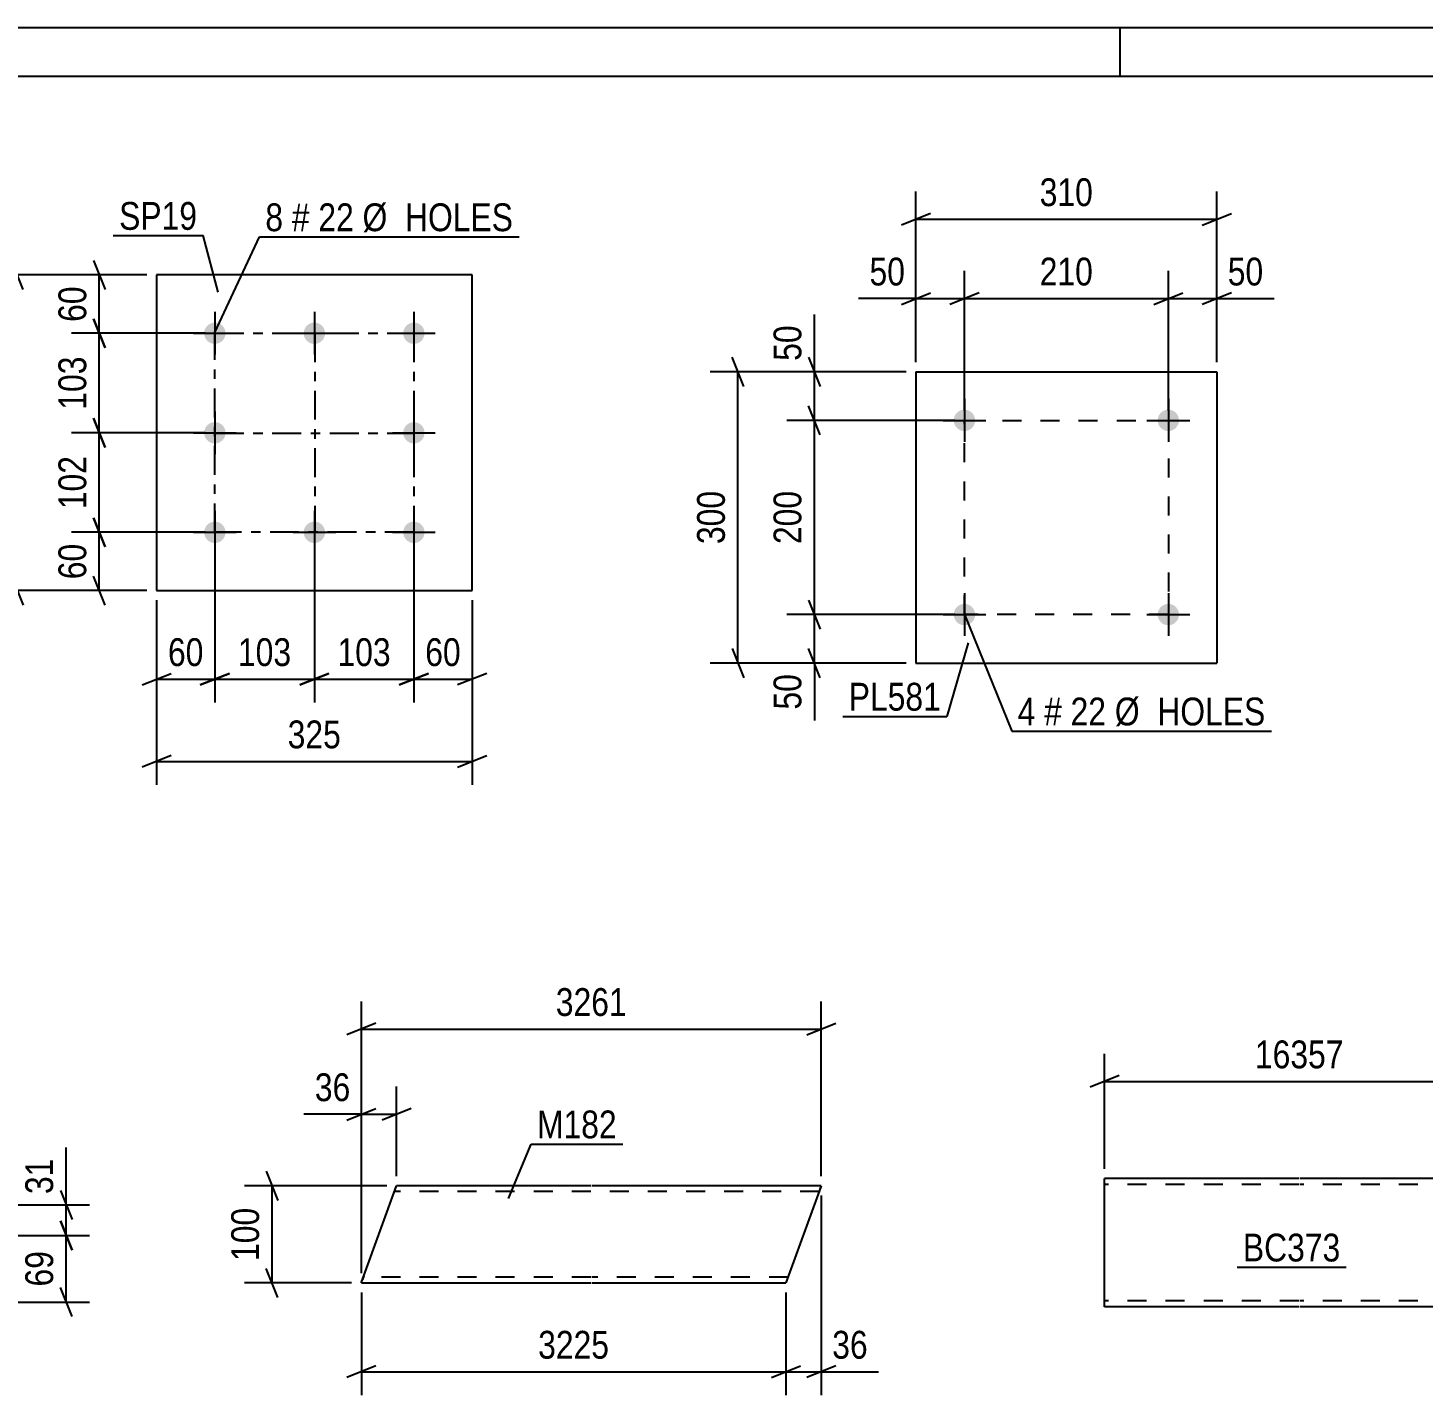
# Model space of a CAD drawing. Header units: millimetres. Extents: x 0 to 1775, y 0 to 560.
# Drawn here: x 97.5 to 241.2, y 156.2 to 297 of the extents above; entities that cross this region are included whole.
import ezdxf

# ---------------------------------------------------------------- set-up
doc = ezdxf.new("R2010")
doc.units = ezdxf.units.MM
doc.linetypes.add('DXK_LINE_DOT2', pattern=[3.9198, 1.9599, -1.9599])
doc.linetypes.add('DXK_LINE_DOT3', pattern=[5.9187, 2.979, -0.9799, 0.9799, -0.9799])
doc.styles.add('Arial Narrow', font='ARIALN.TTF', dxfattribs={"height": 0.2})

# ---------------------------------------------------------------- blocks, each defined once
blk = doc.blocks.new('Unknown-814185252-1135')
at = {"color": 5, "linetype": 'Continuous'}
for p, q in [((420, 297), (0, 297)), ((210, 292), (210, 297)), ((415, 292), (5, 292))]:
    blk.add_line(p, q, dxfattribs=at)
blk = doc.blocks.new('Part-814185252-5861 - 5855')
at = {"color": 2, "linetype": 'Continuous'}
for p, q in [((132.09, 168.51), (135.46, 177.77)), ((155.46, 177.77), (135.46, 177.77)), ((179.2, 177.77), (155.56, 177.77)), ((179.17, 177.68), (175.56, 167.77)), ((179.2, 177.77), (179.17, 177.68)), ((131.86, 167.86), (132.09, 168.51)), ((131.83, 167.77), (131.86, 167.86)), ((131.83, 167.77), (155.46, 167.77)), ((155.56, 167.77), (175.56, 167.77))]:
    blk.add_line(p, q, dxfattribs=at)
at = {"color": 7, "linetype": 'DXK_LINE_DOT2'}
for p, q in [((155.46, 177.17), (135.25, 177.17)), ((178.99, 177.17), (155.56, 177.17)), ((179.08, 177.42), (179.2, 177.77)), ((132.09, 168.51), (131.95, 168.12)), ((155.46, 168.37), (132.04, 168.37)), ((175.78, 168.37), (155.56, 168.37))]:
    blk.add_line(p, q, dxfattribs=at)
blk = doc.blocks.new('Part-814185252-5944 - 5938')
at = {"color": 2, "linetype": 'Continuous'}
for p, q in [((110.74, 271.56), (110.74, 239.06)), ((143.24, 271.56), (110.74, 271.56)), ((143.24, 239.06), (143.24, 271.56)), ((110.74, 239.06), (143.24, 239.06))]:
    blk.add_line(p, q, dxfattribs=at)
blk = doc.blocks.new('Bolt-814185252-5977 - 5938')
at = {"linetype": 'Continuous'}
for points in [[(116.74, 266.66, -1), (116.74, 264.46, -1)], [(126.99, 266.66, -1), (126.99, 264.46, -1)], [(137.24, 266.66, -1), (137.24, 264.46, -1)], [(116.74, 256.41, -1), (116.74, 254.21, -1)], [(137.24, 256.41, -1), (137.24, 254.21, -1)], [(116.74, 246.16, -1), (116.74, 243.96, -1)], [(126.99, 246.16, -1), (126.99, 243.96, -1)], [(137.24, 246.16, -1), (137.24, 243.96, -1)]]:
    blk.add_hatch(color=1, dxfattribs=at).paths.add_polyline_path(points)
at = {"color": 1, "linetype": 'Continuous'}
for p, q in [((116.74, 267.76), (116.74, 263.36)), ((126.99, 267.76), (126.99, 263.36)), ((137.24, 267.76), (137.24, 263.36)), ((114.54, 265.56), (118.94, 265.56)), ((124.79, 265.56), (129.19, 265.56)), ((135.04, 265.56), (139.44, 265.56)), ((116.74, 257.51), (116.74, 253.11)), ((137.24, 257.51), (137.24, 253.11)), ((114.54, 255.31), (118.94, 255.31)), ((135.04, 255.31), (139.44, 255.31)), ((116.74, 247.26), (116.74, 242.86)), ((126.99, 247.26), (126.99, 242.86)), ((137.24, 247.26), (137.24, 242.86)), ((114.54, 245.06), (118.94, 245.06)), ((124.79, 245.06), (129.19, 245.06)), ((135.04, 245.06), (139.44, 245.06))]:
    blk.add_line(p, q, dxfattribs=at)
blk = doc.blocks.new('Part-814185252-6349 - 6343')
at = {"color": 2, "linetype": 'Continuous'}
for p, q in [((228.39, 178.52), (208.39, 178.52)), ((208.39, 165.41), (208.39, 178.52)), ((248.49, 178.52), (228.49, 178.52)), ((248.49, 178.52), (248.49, 166.52)), ((208.39, 165.32), (208.39, 165.41)), ((228.39, 165.32), (208.39, 165.32)), ((248.49, 165.32), (228.49, 165.32)), ((248.49, 165.32), (248.49, 166.52))]:
    blk.add_line(p, q, dxfattribs=at)
at = {"color": 7, "linetype": 'DXK_LINE_DOT2'}
for p, q in [((228.39, 177.92), (208.39, 177.92)), ((248.49, 177.92), (228.49, 177.92)), ((208.39, 165.92), (208.39, 165.96)), ((228.39, 165.92), (208.39, 165.92)), ((248.49, 165.92), (228.49, 165.92)), ((248.49, 165.96), (248.49, 166.29)), ((248.49, 165.92), (248.49, 165.96))]:
    blk.add_line(p, q, dxfattribs=at)
blk = doc.blocks.new('Bolt-814185252-6907 - 6873')
at = {"linetype": 'Continuous'}
for points in [[(195.05, 256.59, -1), (192.85, 256.59, -1)], [(216.05, 256.59, -1), (213.85, 256.59, -1)]]:
    blk.add_hatch(color=1, dxfattribs=at).paths.add_polyline_path(points)
at = {"color": 1, "linetype": 'Continuous'}
for p, q in [((193.95, 258.79), (193.95, 254.39)), ((214.95, 258.79), (214.95, 254.39)), ((191.75, 256.59), (196.15, 256.59)), ((212.75, 256.59), (217.15, 256.59))]:
    blk.add_line(p, q, dxfattribs=at)
blk = doc.blocks.new('Bolt-814185252-6912 - 6873')
at = {"linetype": 'Continuous'}
for points in [[(195.05, 236.59, -1), (192.85, 236.59, -1)], [(216.05, 236.59, -1), (213.85, 236.59, -1)]]:
    blk.add_hatch(color=1, dxfattribs=at).paths.add_polyline_path(points)
at = {"color": 1, "linetype": 'Continuous'}
for p, q in [((193.95, 238.79), (193.95, 234.39)), ((214.95, 238.79), (214.95, 234.39)), ((191.75, 236.59), (196.15, 236.59)), ((212.75, 236.59), (217.15, 236.59))]:
    blk.add_line(p, q, dxfattribs=at)
blk = doc.blocks.new('Part-814185252-6917 - 6873')
at = {"color": 2, "linetype": 'Continuous'}
for p, q in [((188.95, 261.59), (188.95, 231.59)), ((188.95, 261.59), (219.95, 261.59)), ((219.95, 261.59), (219.95, 231.59)), ((188.95, 231.59), (219.95, 231.59))]:
    blk.add_line(p, q, dxfattribs=at)
blk = doc.blocks.new('Rectangle-814185252-6065 - 5938')
at = {"color": 1, "linetype": 'DXK_LINE_DOT3'}
blk.add_lwpolyline([(116.74, 265.56), (137.24, 265.56), (137.24, 245.06), (116.74, 245.06), (116.74, 265.56)], close=True, dxfattribs=at)
blk = doc.blocks.new('Rectangle-814185252-7026 - 6873')
at = {"color": 1, "linetype": 'DXK_LINE_DOT2'}
blk.add_lwpolyline([(193.95, 256.59), (214.95, 256.59), (214.95, 236.59), (193.95, 236.59), (193.95, 256.59)], close=True, dxfattribs=at)
blk = doc.blocks.new('Line-814185252-6058 - 5938')
at = {"color": 1, "linetype": 'DXK_LINE_DOT3'}
blk.add_line((127.04, 265.56), (127.04, 245.06), dxfattribs=at)
blk = doc.blocks.new('Line-814185252-6050 - 5938')
at = {"color": 1, "linetype": 'DXK_LINE_DOT3'}
blk.add_line((116.74, 255.26), (137.24, 255.26), dxfattribs=at)
blk = doc.blocks.new('StraightDimension-814185252-5911 - 5855')
at = {"color": 7, "linetype": 'Continuous'}
for p, q in [((179.2, 176.77), (179.2, 156.22)), ((175.56, 166.77), (175.56, 156.22)), ((174.06, 158.02), (177.06, 159.22)), ((175.56, 158.62), (179.2, 158.62)), ((180.7, 159.22), (177.7, 158.02)), ((179.2, 158.62), (185.11, 158.62)), ((179.2, 158.62), (185.11, 158.62))]:
    blk.add_line(p, q, dxfattribs=at)
at = {"color": 0}
blk.add_wipeout([(184.59, 159.37), (184.59, 163.57), (179.73, 163.57), (179.73, 159.37)], dxfattribs=at)
at = {"color": 3, "style": 'Arial Narrow'}
blk.add_text('36', height=2.863, dxfattribs=at).set_placement((180.33, 159.97))
blk = doc.blocks.new('StraightDimension-814185252-5864 - 5855')
at = {"color": 7, "linetype": 'Continuous'}
for p, q in [((122.04, 179.27), (123.24, 176.27)), ((134.46, 177.77), (119.79, 177.77)), ((122.64, 167.77), (122.64, 177.77)), ((123.24, 166.27), (122.04, 169.27)), ((130.83, 167.77), (119.79, 167.77))]:
    blk.add_line(p, q, dxfattribs=at)
at = {"color": 0}
blk.add_wipeout([(121.89, 176.11), (117.69, 176.11), (117.69, 169.43), (121.89, 169.43)], dxfattribs=at)
at = {"color": 3, "style": 'Arial Narrow'}
blk.add_text('100', height=2.863, rotation=90.0002, dxfattribs=at).set_placement((121.29, 170.03))
blk = doc.blocks.new('StraightDimension-814185252-5882 - 5855')
at = {"color": 7, "linetype": 'Continuous'}
for p, q in [((131.83, 168.77), (131.83, 196.76)), ((179.2, 178.77), (179.2, 196.76)), ((133.33, 194.51), (130.33, 193.31)), ((177.7, 193.31), (180.7, 194.51)), ((131.83, 193.91), (179.2, 193.91))]:
    blk.add_line(p, q, dxfattribs=at)
at = {"color": 0}
blk.add_wipeout([(159.77, 194.66), (159.77, 198.86), (151.26, 198.86), (151.26, 194.66)], dxfattribs=at)
at = {"color": 3, "style": 'Arial Narrow'}
blk.add_text('3261', height=2.863, dxfattribs=at).set_placement((151.86, 195.26))
blk = doc.blocks.new('StraightDimension-814185252-5893 - 5855')
at = {"color": 7, "linetype": 'Continuous'}
for p, q in [((131.83, 168.77), (131.83, 187.99)), ((135.46, 178.77), (135.46, 187.99)), ((130.33, 184.54), (133.33, 185.74)), ((136.96, 185.74), (133.96, 184.54)), ((131.83, 185.14), (125.92, 185.14)), ((131.83, 185.14), (125.92, 185.14)), ((131.83, 185.14), (135.46, 185.14))]:
    blk.add_line(p, q, dxfattribs=at)
at = {"color": 0}
blk.add_wipeout([(131.3, 185.89), (131.3, 190.09), (126.44, 190.09), (126.44, 185.89)], dxfattribs=at)
at = {"color": 3, "style": 'Arial Narrow'}
blk.add_text('36', height=2.863, dxfattribs=at).set_placement((127.04, 186.49))
blk = doc.blocks.new('StraightDimension-814185252-5923 - 5855')
at = {"color": 7, "linetype": 'Continuous'}
for p, q in [((131.83, 166.77), (131.83, 156.22)), ((175.56, 166.77), (175.56, 156.22)), ((133.33, 159.22), (130.33, 158.02)), ((131.83, 158.62), (175.56, 158.62)), ((174.06, 158.02), (177.06, 159.22))]:
    blk.add_line(p, q, dxfattribs=at)
at = {"color": 0}
blk.add_wipeout([(157.95, 159.37), (157.95, 163.57), (149.44, 163.57), (149.44, 159.37)], dxfattribs=at)
at = {"color": 3, "style": 'Arial Narrow'}
blk.add_text('3225', height=2.863, dxfattribs=at).set_placement((150.04, 159.97))
blk = doc.blocks.new('StraightDimension-814185252-6732 - 6582')
at = {"color": 7, "linetype": 'Continuous'}
for p, q in [((100.83, 174.15), (102.03, 171.15)), ((90.16, 172.65), (103.83, 172.65)), ((101.43, 165.8), (101.43, 172.65)), ((102.03, 164.3), (100.83, 167.3)), ((81.17, 165.8), (103.83, 165.8))]:
    blk.add_line(p, q, dxfattribs=at)
at = {"color": 0}
blk.add_wipeout([(100.68, 171.65), (96.48, 171.65), (96.48, 166.8), (100.68, 166.8)], dxfattribs=at)
at = {"color": 3, "style": 'Arial Narrow'}
blk.add_text('69', height=2.863, rotation=90.0002, dxfattribs=at).set_placement((100.08, 167.4))
blk = doc.blocks.new('StraightDimension-814185252-6756 - 6582')
at = {"color": 7, "linetype": 'Continuous'}
for p, q in [((101.43, 175.8), (101.43, 181.71)), ((101.43, 175.8), (101.43, 181.71)), ((100.83, 177.3), (102.03, 174.3)), ((89.18, 175.8), (103.83, 175.8)), ((101.43, 172.65), (101.43, 175.8)), ((102.03, 171.15), (100.83, 174.15)), ((90.16, 172.65), (103.83, 172.65))]:
    blk.add_line(p, q, dxfattribs=at)
at = {"color": 0}
blk.add_wipeout([(100.68, 181.18), (96.48, 181.18), (96.48, 176.32), (100.68, 176.32)], dxfattribs=at)
at = {"color": 3, "style": 'Arial Narrow'}
blk.add_text('31', height=2.863, rotation=90.0002, dxfattribs=at).set_placement((100.08, 176.92))
blk = doc.blocks.new('StraightDimension-814185252-6004 - 5938')
at = {"color": 7, "linetype": 'Continuous'}
for p, q in [((110.74, 238.06), (110.74, 219.07)), ((143.24, 238.06), (143.24, 219.07)), ((112.24, 222.07), (109.24, 220.87)), ((110.74, 221.47), (143.24, 221.47)), ((141.74, 220.87), (144.74, 222.07))]:
    blk.add_line(p, q, dxfattribs=at)
at = {"color": 0}
blk.add_wipeout([(130.33, 222.22), (130.33, 226.42), (123.64, 226.42), (123.64, 222.22)], dxfattribs=at)
at = {"color": 3, "style": 'Arial Narrow'}
blk.add_text('325', height=2.863, dxfattribs=at).set_placement((124.24, 222.82))
blk = doc.blocks.new('StraightDimension-814185252-5983 - 5938')
at = {"color": 7, "linetype": 'Continuous'}
for p, q in [((104.24, 273.06), (105.44, 270.06)), ((109.74, 271.56), (101.99, 271.56)), ((104.84, 265.56), (104.84, 271.56)), ((105.44, 264.06), (104.24, 267.06)), ((115.74, 265.56), (101.99, 265.56))]:
    blk.add_line(p, q, dxfattribs=at)
at = {"color": 0}
blk.add_wipeout([(104.09, 270.98), (99.89, 270.98), (99.89, 266.13), (104.09, 266.13)], dxfattribs=at)
at = {"color": 3, "style": 'Arial Narrow'}
blk.add_text('60', height=2.863, rotation=90.0002, dxfattribs=at).set_placement((103.49, 266.73))
blk = doc.blocks.new('StraightDimension-814185252-5993 - 5938')
at = {"color": 7, "linetype": 'Continuous'}
for p, q in [((104.24, 246.56), (105.44, 243.56)), ((115.74, 245.06), (101.99, 245.06)), ((104.84, 239.06), (104.84, 245.06)), ((105.44, 237.56), (104.24, 240.56)), ((109.74, 239.06), (101.99, 239.06))]:
    blk.add_line(p, q, dxfattribs=at)
at = {"color": 0}
blk.add_wipeout([(104.09, 244.48), (99.89, 244.48), (99.89, 239.63), (104.09, 239.63)], dxfattribs=at)
at = {"color": 3, "style": 'Arial Narrow'}
blk.add_text('60', height=2.863, rotation=90.0002, dxfattribs=at).set_placement((103.49, 240.23))
blk = doc.blocks.new('StraightDimension-814185252-6019 - 5938')
at = {"color": 7, "linetype": 'Continuous'}
for p, q in [((137.24, 244.06), (137.24, 227.54)), ((143.24, 238.06), (143.24, 227.54)), ((135.74, 229.34), (138.74, 230.54)), ((137.24, 229.94), (143.24, 229.94)), ((144.74, 230.54), (141.74, 229.34))]:
    blk.add_line(p, q, dxfattribs=at)
at = {"color": 0}
blk.add_wipeout([(142.66, 230.69), (142.66, 234.89), (137.81, 234.89), (137.81, 230.69)], dxfattribs=at)
at = {"color": 3, "style": 'Arial Narrow'}
blk.add_text('60', height=2.863, dxfattribs=at).set_placement((138.41, 231.29))
blk = doc.blocks.new('StraightDimension-814185252-11017 - 5938')
at = {"color": 7, "linetype": 'Continuous'}
for p, q in [((116.74, 244.06), (116.74, 227.54)), ((126.99, 244.06), (126.99, 227.54)), ((115.24, 229.34), (118.24, 230.54)), ((116.74, 229.94), (126.99, 229.94)), ((128.49, 230.54), (125.49, 229.34))]:
    blk.add_line(p, q, dxfattribs=at)
at = {"color": 0}
blk.add_wipeout([(125.2, 230.69), (125.2, 234.89), (118.52, 234.89), (118.52, 230.69)], dxfattribs=at)
at = {"color": 3, "style": 'Arial Narrow'}
blk.add_text('103', height=2.863, dxfattribs=at).set_placement((119.12, 231.29))
blk = doc.blocks.new('StraightDimension-814185252-6029 - 5938')
at = {"color": 7, "linetype": 'Continuous'}
for p, q in [((116.74, 244.06), (116.74, 227.54)), ((110.74, 238.06), (110.74, 227.54)), ((109.24, 229.34), (112.24, 230.54)), ((110.74, 229.94), (116.74, 229.94)), ((118.24, 230.54), (115.24, 229.34))]:
    blk.add_line(p, q, dxfattribs=at)
at = {"color": 0}
blk.add_wipeout([(116.16, 230.69), (116.16, 234.89), (111.31, 234.89), (111.31, 230.69)], dxfattribs=at)
at = {"color": 3, "style": 'Arial Narrow'}
blk.add_text('60', height=2.863, dxfattribs=at).set_placement((111.91, 231.29))
blk = doc.blocks.new('StraightDimension-814185252-6040 - 5938')
at = {"color": 7, "linetype": 'Continuous'}
for p, q in [((96.98, 270.06), (95.78, 273.06)), ((109.74, 271.56), (93.53, 271.56)), ((96.38, 239.06), (96.38, 271.56)), ((95.78, 240.56), (96.98, 237.56)), ((109.74, 239.06), (93.53, 239.06))]:
    blk.add_line(p, q, dxfattribs=at)
at = {"color": 0}
blk.add_wipeout([(95.63, 258.65), (91.43, 258.65), (91.43, 251.96), (95.63, 251.96)], dxfattribs=at)
at = {"color": 3, "style": 'Arial Narrow'}
blk.add_text('325', height=2.863, rotation=90.0002, dxfattribs=at).set_placement((95.03, 252.56))
blk = doc.blocks.new('StraightDimension-814185252-10995 - 5938')
at = {"color": 7, "linetype": 'Continuous'}
for p, q in [((104.24, 256.81), (105.44, 253.81)), ((115.74, 255.31), (101.99, 255.31)), ((104.84, 245.06), (104.84, 255.31)), ((105.44, 243.56), (104.24, 246.56)), ((115.74, 245.06), (101.99, 245.06))]:
    blk.add_line(p, q, dxfattribs=at)
at = {"color": 0}
blk.add_wipeout([(104.09, 253.52), (99.89, 253.52), (99.89, 246.84), (104.09, 246.84)], dxfattribs=at)
at = {"color": 3, "style": 'Arial Narrow'}
blk.add_text('102', height=2.863, rotation=90.0002, dxfattribs=at).set_placement((103.49, 247.44))
blk = doc.blocks.new('StraightDimension-814185252-10997 - 5938')
at = {"color": 7, "linetype": 'Continuous'}
for p, q in [((104.24, 267.06), (105.44, 264.06)), ((115.74, 265.56), (101.99, 265.56)), ((104.84, 255.31), (104.84, 265.56)), ((105.44, 253.81), (104.24, 256.81)), ((115.74, 255.31), (101.99, 255.31))]:
    blk.add_line(p, q, dxfattribs=at)
at = {"color": 0}
blk.add_wipeout([(104.09, 263.77), (99.89, 263.77), (99.89, 257.09), (104.09, 257.09)], dxfattribs=at)
at = {"color": 3, "style": 'Arial Narrow'}
blk.add_text('103', height=2.863, rotation=90.0002, dxfattribs=at).set_placement((103.49, 257.69))
blk = doc.blocks.new('StraightDimension-814185252-11019 - 5938')
at = {"color": 7, "linetype": 'Continuous'}
for p, q in [((126.99, 244.06), (126.99, 227.54)), ((137.24, 244.06), (137.24, 227.54)), ((125.49, 229.34), (128.49, 230.54)), ((126.99, 229.94), (137.24, 229.94)), ((138.74, 230.54), (135.74, 229.34))]:
    blk.add_line(p, q, dxfattribs=at)
at = {"color": 0}
blk.add_wipeout([(135.45, 230.69), (135.45, 234.89), (128.77, 234.89), (128.77, 230.69)], dxfattribs=at)
at = {"color": 3, "style": 'Arial Narrow'}
blk.add_text('103', height=2.863, dxfattribs=at).set_placement((129.37, 231.29))
blk = doc.blocks.new('StraightDimension-814185252-6352 - 6343')
at = {"color": 7, "linetype": 'Continuous'}
for p, q in [((208.39, 179.52), (208.39, 191.37)), ((248.49, 179.52), (248.49, 191.37)), ((209.89, 189.12), (206.89, 187.92)), ((208.39, 188.52), (248.49, 188.52)), ((246.99, 187.92), (249.99, 189.12))]:
    blk.add_line(p, q, dxfattribs=at)
at = {"color": 0}
blk.add_wipeout([(233.61, 189.27), (233.61, 193.47), (223.27, 193.47), (223.27, 189.27)], dxfattribs=at)
at = {"color": 3, "style": 'Arial Narrow'}
blk.add_text('16357', height=2.863, dxfattribs=at).set_placement((223.87, 189.87))
blk = doc.blocks.new('StraightDimension-814185252-6919 - 6873')
at = {"color": 7, "linetype": 'Continuous'}
for p, q in [((188.95, 262.59), (188.95, 280.15)), ((219.95, 262.59), (219.95, 280.15)), ((190.45, 277.9), (187.45, 276.7)), ((218.45, 276.7), (221.45, 277.9)), ((188.95, 277.3), (219.95, 277.3))]:
    blk.add_line(p, q, dxfattribs=at)
at = {"color": 0}
blk.add_wipeout([(207.79, 278.05), (207.79, 282.25), (201.1, 282.25), (201.1, 278.05)], dxfattribs=at)
at = {"color": 3, "style": 'Arial Narrow'}
blk.add_text('310', height=2.863, dxfattribs=at).set_placement((201.7, 278.65))
blk = doc.blocks.new('StraightDimension-814185252-6930 - 6873')
at = {"color": 7, "linetype": 'Continuous'}
for p, q in [((214.95, 257.59), (214.95, 271.98)), ((219.95, 262.59), (219.95, 271.98)), ((213.45, 268.53), (216.45, 269.73)), ((214.95, 269.13), (219.95, 269.13)), ((221.45, 269.73), (218.45, 268.53)), ((219.95, 269.13), (225.85, 269.13)), ((219.95, 269.13), (225.85, 269.13))]:
    blk.add_line(p, q, dxfattribs=at)
at = {"color": 0}
blk.add_wipeout([(225.33, 269.88), (225.33, 274.08), (220.47, 274.08), (220.47, 269.88)], dxfattribs=at)
at = {"color": 3, "style": 'Arial Narrow'}
blk.add_text('50', height=2.863, dxfattribs=at).set_placement((221.07, 270.48))
blk = doc.blocks.new('StraightDimension-814185252-6943 - 6873')
at = {"color": 7, "linetype": 'Continuous'}
for p, q in [((193.95, 257.59), (193.95, 271.98)), ((214.95, 257.59), (214.95, 271.98)), ((195.45, 269.73), (192.45, 268.53)), ((193.95, 269.13), (214.95, 269.13)), ((213.45, 268.53), (216.45, 269.73))]:
    blk.add_line(p, q, dxfattribs=at)
at = {"color": 0}
blk.add_wipeout([(207.79, 269.88), (207.79, 274.08), (201.1, 274.08), (201.1, 269.88)], dxfattribs=at)
at = {"color": 3, "style": 'Arial Narrow'}
blk.add_text('210', height=2.863, dxfattribs=at).set_placement((201.7, 270.48))
blk = doc.blocks.new('StraightDimension-814185252-6959 - 6873')
at = {"color": 7, "linetype": 'Continuous'}
for p, q in [((188.95, 262.59), (188.95, 271.98)), ((193.95, 257.59), (193.95, 271.98)), ((188.95, 269.13), (183.04, 269.13)), ((188.95, 269.13), (183.04, 269.13)), ((187.45, 268.53), (190.45, 269.73)), ((188.95, 269.13), (193.95, 269.13)), ((195.45, 269.73), (192.45, 268.53))]:
    blk.add_line(p, q, dxfattribs=at)
at = {"color": 0}
blk.add_wipeout([(188.42, 269.88), (188.42, 274.08), (183.57, 274.08), (183.57, 269.88)], dxfattribs=at)
at = {"color": 3, "style": 'Arial Narrow'}
blk.add_text('50', height=2.863, dxfattribs=at).set_placement((184.17, 270.48))
blk = doc.blocks.new('StraightDimension-814185252-6973 - 6873')
at = {"color": 7, "linetype": 'Continuous'}
for p, q in [((171.22, 260.09), (170.02, 263.09)), ((187.95, 261.59), (167.77, 261.59)), ((170.62, 231.59), (170.62, 261.59)), ((170.02, 233.09), (171.22, 230.09)), ((187.95, 231.59), (167.77, 231.59))]:
    blk.add_line(p, q, dxfattribs=at)
at = {"color": 0}
blk.add_wipeout([(169.87, 249.93), (165.67, 249.93), (165.67, 243.25), (169.87, 243.25)], dxfattribs=at)
at = {"color": 3, "style": 'Arial Narrow'}
blk.add_text('300', height=2.863, rotation=90.0002, dxfattribs=at).set_placement((169.27, 243.85))
blk = doc.blocks.new('StraightDimension-814185252-6984 - 6873')
at = {"color": 7, "linetype": 'Continuous'}
for p, q in [((178.5, 261.59), (178.5, 267.5)), ((178.5, 261.59), (178.5, 267.5)), ((177.9, 263.09), (179.1, 260.09)), ((187.95, 261.59), (175.65, 261.59)), ((178.5, 256.59), (178.5, 261.59)), ((179.1, 255.09), (177.9, 258.09)), ((192.95, 256.59), (175.65, 256.59))]:
    blk.add_line(p, q, dxfattribs=at)
at = {"color": 0}
blk.add_wipeout([(177.75, 266.97), (173.55, 266.97), (173.55, 262.12), (177.75, 262.12)], dxfattribs=at)
at = {"color": 3, "style": 'Arial Narrow'}
blk.add_text('50', height=2.863, rotation=90.0002, dxfattribs=at).set_placement((177.15, 262.72))
blk = doc.blocks.new('StraightDimension-814185252-6997 - 6873')
at = {"color": 7, "linetype": 'Continuous'}
for p, q in [((179.1, 255.09), (177.9, 258.09)), ((192.95, 256.59), (175.65, 256.59)), ((178.5, 236.59), (178.5, 256.59)), ((177.9, 238.09), (179.1, 235.09)), ((192.95, 236.59), (175.65, 236.59))]:
    blk.add_line(p, q, dxfattribs=at)
at = {"color": 0}
blk.add_wipeout([(177.75, 249.94), (173.55, 249.94), (173.55, 243.25), (177.75, 243.25)], dxfattribs=at)
at = {"color": 3, "style": 'Arial Narrow'}
blk.add_text('200', height=2.863, rotation=90.0002, dxfattribs=at).set_placement((177.15, 243.85))
blk = doc.blocks.new('StraightDimension-814185252-7013 - 6873')
at = {"color": 7, "linetype": 'Continuous'}
for p, q in [((177.9, 238.09), (179.1, 235.09)), ((192.95, 236.59), (175.65, 236.59)), ((178.5, 231.59), (178.5, 236.59)), ((179.1, 230.09), (177.9, 233.09)), ((187.95, 231.59), (175.65, 231.59)), ((178.5, 231.59), (178.5, 225.69)), ((178.5, 231.59), (178.5, 225.69))]:
    blk.add_line(p, q, dxfattribs=at)
at = {"color": 0}
blk.add_wipeout([(177.75, 231.07), (173.55, 231.07), (173.55, 226.21), (177.75, 226.21)], dxfattribs=at)
at = {"color": 3, "style": 'Arial Narrow'}
blk.add_text('50', height=2.863, rotation=90.0002, dxfattribs=at).set_placement((177.15, 226.81))
blk = doc.blocks.new('Mark-814185252-5857 - 5855')
at = {"color": 0}
blk.add_wipeout([(158.15, 182.66), (158.15, 185.66), (149.92, 185.66), (149.92, 182.66)], dxfattribs=at)
blk.add_wipeout([(158.15, 182.66), (158.15, 185.66), (149.92, 185.66), (149.92, 182.66)], dxfattribs=at)
at = {"color": 30, "linetype": 'Continuous'}
for p, q in [((146.99, 176.48), (149.32, 182.06)), ((149.32, 182.06), (158.75, 182.06))]:
    blk.add_line(p, q, dxfattribs=at)
at = {"color": 3, "style": 'Arial Narrow'}
blk.add_text('M182', height=2.863, dxfattribs=at).set_placement((149.92, 182.66))
blk = doc.blocks.new('Mark-814185252-5973 - 5938')
at = {"color": 0}
for points in [[(123.77, 276.07), (123.77, 279.07), (121.94, 279.07), (121.94, 276.07)], [(126.5, 276.07), (126.5, 279.07), (124.67, 279.07), (124.67, 276.07)], [(131.05, 276.07), (131.05, 279.07), (127.4, 279.07), (127.4, 276.07)], [(147.48, 276.07), (147.48, 279.07), (131.95, 279.07), (131.95, 276.07)]]:
    blk.add_wipeout(points, dxfattribs=at)
for points in [[(123.77, 276.07), (123.77, 279.07), (121.94, 279.07), (121.94, 276.07)], [(126.5, 276.07), (126.5, 279.07), (124.67, 279.07), (124.67, 276.07)], [(131.05, 276.07), (131.05, 279.07), (127.4, 279.07), (127.4, 276.07)], [(147.48, 276.07), (147.48, 279.07), (131.95, 279.07), (131.95, 276.07)]]:
    blk.add_wipeout(points, dxfattribs=at)
at = {"color": 7, "linetype": 'Continuous'}
for p, q in [((116.72, 265.62), (121.34, 275.47)), ((121.34, 275.47), (148.08, 275.47))]:
    blk.add_line(p, q, dxfattribs=at)
at = {"color": 3, "style": 'Arial Narrow'}
for s, height, p in [('8', 2.86, (121.94, 276.07)), ('#', 2.86, (124.67, 276.07)), ('22', 2.863, (127.4, 276.07)), ('Ø  HOLES', 2.863, (131.95, 276.07))]:
    blk.add_text(s, height=height, dxfattribs=at).set_placement(p)
blk = doc.blocks.new('Mark-814185252-5940 - 5938')
at = {"color": 0}
blk.add_wipeout([(114.92, 276.21), (114.92, 279.21), (106.88, 279.21), (106.88, 276.21)], dxfattribs=at)
blk.add_wipeout([(114.92, 276.21), (114.92, 279.21), (106.88, 279.21), (106.88, 276.21)], dxfattribs=at)
at = {"color": 30, "linetype": 'Continuous'}
for p in [(106.28, 275.61), (117.09, 269.79)]:
    blk.add_line(p, (115.52, 275.61), dxfattribs=at)
at = {"color": 3, "style": 'Arial Narrow'}
blk.add_text('SP19', height=2.863, dxfattribs=at).set_placement((106.88, 276.21))
blk = doc.blocks.new('Mark-814185252-6347 - 6343')
at = {"color": 0}
blk.add_wipeout([(232.68, 169.98), (232.68, 172.98), (222.63, 172.98), (222.63, 169.98)], dxfattribs=at)
blk.add_wipeout([(232.68, 169.98), (232.68, 172.98), (222.63, 172.98), (222.63, 169.98)], dxfattribs=at)
at = {"color": 30, "linetype": 'Continuous'}
blk.add_line((222.03, 169.38), (233.28, 169.38), dxfattribs=at)
at = {"color": 3, "style": 'Arial Narrow'}
blk.add_text('BC373', height=2.863, dxfattribs=at).set_placement((222.63, 169.98))
blk = doc.blocks.new('MarkSet-814185252-7073 - 6873')
at = {"color": 0}
for points in [[(201.26, 225.18), (201.26, 228.18), (199.43, 228.18), (199.43, 225.18)], [(203.98, 225.18), (203.98, 228.18), (202.16, 228.18), (202.16, 225.18)], [(208.54, 225.18), (208.54, 228.18), (204.88, 228.18), (204.88, 225.18)], [(224.97, 225.18), (224.97, 228.18), (209.44, 228.18), (209.44, 225.18)]]:
    blk.add_wipeout(points, dxfattribs=at)
for points in [[(201.26, 225.18), (201.26, 228.18), (199.43, 228.18), (199.43, 225.18)], [(203.98, 225.18), (203.98, 228.18), (202.16, 228.18), (202.16, 225.18)], [(208.54, 225.18), (208.54, 228.18), (204.88, 228.18), (204.88, 225.18)], [(224.97, 225.18), (224.97, 228.18), (209.44, 228.18), (209.44, 225.18)]]:
    blk.add_wipeout(points, dxfattribs=at)
at = {"color": 7, "linetype": 'Continuous'}
for p, q in [((193.95, 236.59), (198.83, 224.58)), ((198.83, 224.58), (225.57, 224.58))]:
    blk.add_line(p, q, dxfattribs=at)
at = {"color": 3, "style": 'Arial Narrow'}
for s, height, p in [('4', 2.86, (199.43, 225.18)), ('#', 2.86, (202.16, 225.18)), ('22', 2.863, (204.88, 225.18)), ('Ø  HOLES', 2.863, (209.44, 225.18))]:
    blk.add_text(s, height=height, dxfattribs=at).set_placement(p)
blk = doc.blocks.new('Mark-814185252-6913 - 6873')
at = {"color": 0}
blk.add_wipeout([(191.54, 226.7), (191.54, 229.7), (182.03, 229.7), (182.03, 226.7)], dxfattribs=at)
blk.add_wipeout([(191.54, 226.7), (191.54, 229.7), (182.03, 229.7), (182.03, 226.7)], dxfattribs=at)
at = {"color": 30, "linetype": 'Continuous'}
for p in [(194.34, 233.68), (181.43, 226.1)]:
    blk.add_line(p, (192.14, 226.1), dxfattribs=at)
at = {"color": 3, "style": 'Arial Narrow'}
blk.add_text('PL581', height=2.863, dxfattribs=at).set_placement((182.03, 226.7))

msp = doc.modelspace()

# ---------------------------------------------------------------- block references
for name in ['Unknown-814185252-1135', 'Part-814185252-5944 - 5938', 'Bolt-814185252-5977 - 5938', 'Rectangle-814185252-6065 - 5938', 'Line-814185252-6058 - 5938', 'Part-814185252-6917 - 6873', 'Bolt-814185252-6907 - 6873', 'Rectangle-814185252-7026 - 6873', 'Line-814185252-6050 - 5938', 'Bolt-814185252-6912 - 6873', 'Part-814185252-6349 - 6343', 'Part-814185252-5861 - 5855']:
    msp.add_blockref(name, (0, 0))

# ---------------------------------------------------------------- next in the draw order: block references
for name in ['StraightDimension-814185252-6919 - 6873', 'Mark-814185252-5973 - 5938', 'StraightDimension-814185252-5983 - 5938', 'StraightDimension-814185252-6004 - 5938', 'MarkSet-814185252-7073 - 6873', 'StraightDimension-814185252-6352 - 6343', 'StraightDimension-814185252-5864 - 5855', 'StraightDimension-814185252-5911 - 5855', 'StraightDimension-814185252-6732 - 6582', 'Mark-814185252-6347 - 6343']:
    msp.add_blockref(name, (0, 0))

# ---------------------------------------------------------------- next in the draw order: block references
for name in ['StraightDimension-814185252-6930 - 6873', 'StraightDimension-814185252-5993 - 5938', 'StraightDimension-814185252-6019 - 5938', 'StraightDimension-814185252-5882 - 5855', 'StraightDimension-814185252-6756 - 6582', 'StraightDimension-814185252-5923 - 5855']:
    msp.add_blockref(name, (0, 0))

# ---------------------------------------------------------------- next in the draw order: block references
for name in ['StraightDimension-814185252-6943 - 6873', 'StraightDimension-814185252-11017 - 5938', 'StraightDimension-814185252-5893 - 5855', 'Mark-814185252-5857 - 5855']:
    msp.add_blockref(name, (0, 0))

# ---------------------------------------------------------------- next in the draw order: block references
for name in ['StraightDimension-814185252-6959 - 6873', 'StraightDimension-814185252-6029 - 5938', 'StraightDimension-814185252-11019 - 5938']:
    msp.add_blockref(name, (0, 0))

# ---------------------------------------------------------------- next in the draw order: block references
for name in ['StraightDimension-814185252-6040 - 5938', 'StraightDimension-814185252-6973 - 6873']:
    msp.add_blockref(name, (0, 0))

# ---------------------------------------------------------------- next in the draw order: block references
for name in ['Mark-814185252-5940 - 5938', 'StraightDimension-814185252-6984 - 6873', 'StraightDimension-814185252-10995 - 5938']:
    msp.add_blockref(name, (0, 0))

# ---------------------------------------------------------------- next in the draw order: block references
for name in ['StraightDimension-814185252-10997 - 5938', 'StraightDimension-814185252-6997 - 6873']:
    msp.add_blockref(name, (0, 0))

# ---------------------------------------------------------------- next in the draw order: block references
msp.add_blockref('StraightDimension-814185252-7013 - 6873', (0, 0))

# ---------------------------------------------------------------- next in the draw order: block references
msp.add_blockref('Mark-814185252-6913 - 6873', (0, 0))

doc.saveas('drawing.dxf')
